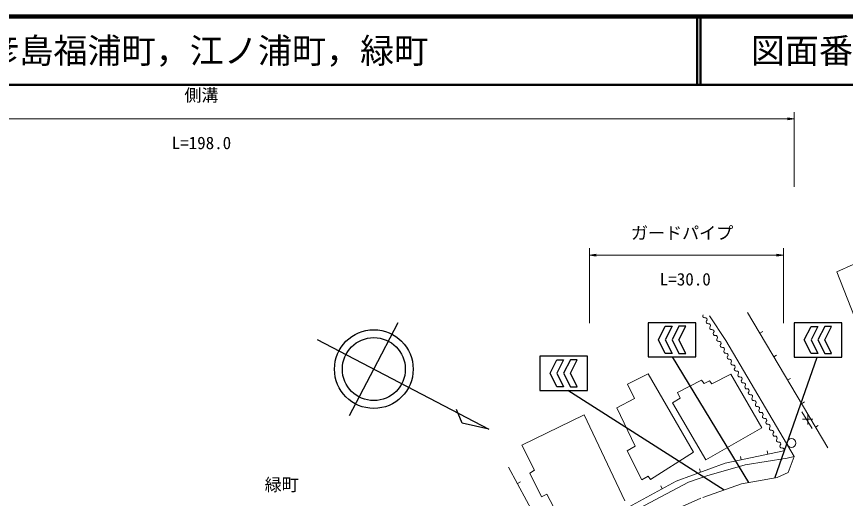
# Model space of a CAD drawing. Units: millimetres, scale not verified. Extents: x 40000 to 680000, y 20000 to 380000.
# Drawn here: x 408878 to 530496, y 309310 to 380000 of the extents above; entities that cross this region are included whole.
import ezdxf
from ezdxf.enums import TextEntityAlignment as Align

# ---------------------------------------------------------------- set-up
doc = ezdxf.new("R2010")
doc.units = ezdxf.units.MM
doc.header["$LTSCALE"] = 1000
doc.linetypes.add('DASHED', pattern=[7.5, 6, -1.5])
doc.layers.add('M-BMK-HTXT', color=7, linetype='Continuous')
doc.layers.add('M-TTL-TXT', color=7, linetype='Continuous')
for name, color, linetype, lineweight in [('M-BMK-SRVR', 3, 'Continuous', 25), ('M-STR-HTXT', 7, 'Continuous', 13), ('M-STR-STRC', 7, 'Continuous', 25), ('M-TTL', 2, 'Continuous', 140), ('M-TTL-LINE', 7, 'Continuous', 50), ('M-WORK', 1, 'Continuous', 13)]:
    doc.layers.add(name, color=color, linetype=linetype, lineweight=lineweight)
doc.styles.add('ＭＳ ゴシック', font='')
doc.styles.get('ＭＳ ゴシック').set_extended_font_data('MS Gothic')

# ---------------------------------------------------------------- blocks, each defined once
blk = doc.blocks.new('plus')
at = {"color": 0, "linetype": 'Continuous', "lineweight": -2}
for p, q in [((-1.25, 0), (1.25, 0)), ((0, -1.25), (0, 1.25))]:
    blk.add_line(p, q, dxfattribs=at)
blk = doc.blocks.new('open_arrow')
at = {"color": 0, "linetype": 'Continuous', "lineweight": -2}
blk.add_lwpolyline([(7.5, 1.25), (0, 0), (7.5, -1.25)], dxfattribs=at)

msp = doc.modelspace()

# ---------------------------------------------------------------- linework, layer by layer
at = {"layer": 'M-BMK-SRVR'}
for p, q in [((461297, 328282), (464865, 335105)), ((457729, 321458), (461297, 328282))]:
    msp.add_line(p, q, dxfattribs=at)
msp.add_lwpolyline([(453000, 332620), (478176, 319456), (474243, 320373), (473406, 322350)], dxfattribs=at)
for radius in [5775, 4620]:
    msp.add_circle((461297, 328282), radius, dxfattribs=at)
at = {"layer": 'M-STR-HTXT'}
for p, q in [((350135, 365000), (522972, 365000)), ((522972, 355000), (522972, 366000)), ((492927, 335000), (492927, 346000)), ((521389, 335000), (521389, 346000)), ((492927, 345000), (521389, 345000))]:
    msp.add_line(p, q, dxfattribs=at)
at = {"layer": 'M-STR-STRC'}
for p, q in [((501558, 335089), (501558, 330089)), ((508558, 335089), (501558, 335089)), ((503058, 332589), (504058, 334589)), ((504058, 334589), (505058, 334589)), ((505058, 334589), (504058, 332589)), ((506058, 334589), (505058, 332589)), ((506058, 332589), (507058, 334589)), ((507058, 334589), (506058, 334589)), ((508558, 330089), (508558, 335089)), ((522966, 335053), (522966, 330053)), ((529966, 335053), (522966, 335053)), ((524466, 332553), (525466, 334553)), ((525466, 334553), (526466, 334553)), ((526466, 334553), (525466, 332553)), ((527466, 334553), (526466, 332553)), ((527466, 332553), (528466, 334553)), ((528466, 334553), (527466, 334553)), ((529966, 330053), (529966, 335053)), ((504058, 330589), (503058, 332589)), ((504058, 332589), (505058, 330589)), ((505058, 332589), (506058, 330589)), ((507058, 330589), (506058, 332589)), ((525466, 330553), (524466, 332553)), ((525466, 332553), (526466, 330553)), ((526466, 332553), (527466, 330553)), ((528466, 330553), (527466, 332553)), ((485653, 330163), (485653, 325163)), ((492653, 330163), (485653, 330163)), ((487153, 327663), (488153, 329663)), ((488153, 329663), (489153, 329663)), ((489153, 329663), (488153, 327663)), ((490153, 329663), (489153, 327663)), ((490153, 327663), (491153, 329663)), ((491153, 329663), (490153, 329663)), ((492653, 325163), (492653, 330163)), ((501558, 330089), (508558, 330089)), ((505058, 330589), (504058, 330589)), ((516344, 311629), (505146, 330089)), ((506058, 330589), (507058, 330589)), ((520136, 312304), (526370, 330053)), ((522966, 330053), (529966, 330053)), ((526466, 330553), (525466, 330553)), ((527466, 330553), (528466, 330553)), ((488153, 325663), (487153, 327663)), ((488153, 327663), (489153, 325663)), ((489153, 327663), (490153, 325663)), ((491153, 325663), (490153, 327663)), ((485653, 325163), (492653, 325163)), ((489153, 325663), (488153, 325663)), ((512693, 310540), (489744, 325163)), ((490153, 325663), (491153, 325663))]:
    msp.add_line(p, q, dxfattribs=at)
at = {"layer": 'M-TTL'}
msp.add_line((680000, 380000), (40000, 380000), dxfattribs=at)
at = {"layer": 'M-TTL-LINE'}
for p, q in [((508747, 380000), (508747, 370000)), ((509247, 380000), (509247, 370000)), ((40000, 370000), (680000, 370000))]:
    msp.add_line(p, q, dxfattribs=at)
at = {"layer": 'M-WORK'}
for p, q in [((512965, 332481), (510542, 336108)), ((527892, 316707), (516133, 336592)), ((517941, 333536), (518371, 333790)), ((522972, 315445), (512965, 332481)), ((519977, 330092), (520407, 330347)), ((498511, 326075), (501560, 327605)), ((501560, 327605), (508221, 316097)), ((513661, 327552), (510909, 326098)), ((518227, 319672), (513661, 327552)), ((499546, 323990), (498511, 326075)), ((509392, 326661), (505858, 324832)), ((509767, 326161), (509392, 326661)), ((510549, 326567), (509767, 326161)), ((510909, 326098), (510549, 326567)), ((522013, 326649), (522443, 326904)), ((505858, 324832), (506249, 324019)), ((496975, 322600), (499546, 323990)), ((506249, 324019), (505124, 323346)), ((499668, 316988), (496975, 322600)), ((505124, 323346), (510033, 314981)), ((524049, 323206), (524479, 323461)), ((483009, 317145), (492185, 321572)), ((492185, 321572), (498143, 308954)), ((524093, 322028), (525610, 319573)), ((526084, 319763), (526515, 320018)), ((510033, 314981), (518227, 319672)), ((484854, 313434), (483009, 317145)), ((498448, 316300), (499668, 316988)), ((500622, 312032), (498448, 316300)), ((521458, 316272), (512842, 314482)), ((519108, 315784), (519006, 316273)), ((508221, 316097), (501904, 312094)), ((515192, 314970), (515090, 315459)), ((515770, 314242), (521931, 315195)), ((521931, 315195), (522972, 315445)), ((487523, 302018), (481038, 313919)), ((512842, 314482), (505665, 311843)), ((510141, 312600), (515770, 314242)), ((484166, 312996), (484854, 313434)), ((485918, 309545), (484166, 312996)), ((501560, 312594), (500622, 312032)), ((501904, 312094), (501560, 312594)), ((507487, 311699), (510141, 312600)), ((509253, 313162), (509081, 313631)), ((419129, 265203), (507487, 311699)), ((482366, 311481), (482805, 311720)), ((505665, 311843), (487523, 302018)), ((503629, 310740), (503391, 311180)), ((486689, 309931), (485918, 309545)), ((488138, 307169), (486689, 309931))]:
    msp.add_line(p, q, dxfattribs=at)
at = {"layer": 'M-WORK', "linetype": 'DASHED'}
for p, q in [((522972, 315445), (522092, 313097)), ((522092, 313097), (520503, 312370)), ((515237, 311431), (509281, 309344)), ((520503, 312370), (515237, 311431)), ((509281, 309344), (503574, 306797))]:
    msp.add_line(p, q, dxfattribs=at)
at = {"layer": 'M-WORK'}
msp.add_lwpolyline([(529224, 342565), (538069, 320014), (545154, 322793), (536431, 345763)], close=True, dxfattribs=at)
msp.add_circle((522585, 317439), 642, dxfattribs=at)
for centre, start, end in [((509823, 336078), 141.20038, 280.13168), ((509918, 335548), 321.20038, 100.13168), ((510338, 335210), 141.20038, 280.13168), ((510433, 334679), 321.20038, 100.13168), ((510853, 334341), 141.20038, 280.13168), ((510948, 333811), 321.20038, 100.13168), ((511368, 333473), 141.20038, 280.13168), ((511463, 332942), 321.20038, 100.13168), ((511883, 332604), 141.20038, 280.13168), ((511978, 332074), 321.20038, 100.13168), ((512398, 331736), 141.20038, 280.13168), ((512493, 331205), 321.20038, 100.13168), ((512913, 330867), 141.20038, 280.13168), ((513008, 330337), 321.20038, 100.13168), ((513428, 329999), 141.20038, 280.13168), ((513523, 329468), 321.20038, 100.13168), ((513943, 329130), 141.20038, 280.13168), ((514038, 328600), 321.20038, 100.13168), ((514458, 328262), 141.20038, 280.13168), ((514553, 327731), 321.20038, 100.13168), ((514973, 327393), 141.20038, 280.13168), ((515068, 326863), 321.20038, 100.13168), ((515488, 326525), 141.20038, 280.13168), ((515583, 325994), 321.20038, 100.13168), ((516003, 325656), 141.20038, 280.13168), ((516098, 325126), 321.20038, 100.13168), ((516518, 324788), 141.20038, 280.13168), ((516613, 324257), 321.20038, 100.13168), ((517033, 323919), 141.20038, 280.13168), ((517128, 323389), 321.20038, 100.13168), ((517548, 323051), 141.20038, 280.13168), ((517643, 322520), 321.20038, 100.13168), ((518063, 322182), 141.20038, 280.13168), ((518158, 321652), 321.20038, 100.13168), ((518578, 321314), 141.20038, 280.13168), ((518673, 320783), 321.20038, 100.13168), ((519093, 320445), 141.20038, 280.13168), ((519188, 319915), 321.20038, 100.13168), ((519608, 319577), 141.20038, 280.13168), ((519703, 319046), 321.20038, 100.13168), ((520123, 318708), 141.20038, 280.13168), ((520218, 318178), 321.20038, 100.13168), ((520638, 317840), 141.20038, 280.13168), ((520733, 317309), 321.20038, 100.13168), ((521153, 316971), 141.20038, 280.13168), ((521247, 316441), 321.20038, 100.13168)]:
    msp.add_arc(centre, 270, start, end, dxfattribs=at)

# ---------------------------------------------------------------- block references
at = {"layer": 'M-STR-HTXT', "xscale": 133, "yscale": 133, "rotation": 180}
for p in [(522972, 365000), (521389, 345000)]:
    msp.add_blockref('open_arrow', p, dxfattribs=at)
at = {"layer": 'M-STR-HTXT', "xscale": 133, "yscale": 133}
msp.add_blockref('open_arrow', (492927, 345000), dxfattribs=at)
at = {"layer": 'M-WORK', "xscale": 600, "yscale": 600}
msp.add_blockref('plus', (524969, 320917), dxfattribs=at)

# ---------------------------------------------------------------- texts
at = {"layer": 'M-BMK-HTXT', "style": 'ＭＳ ゴシック'}
msp.add_text('緑町', height=1833, dxfattribs=at).set_placement((445283, 309858), align=Align.BOTTOM_LEFT)
at = {"layer": 'M-STR-HTXT', "style": 'ＭＳ ゴシック'}
for s, p in [('側溝', (433500, 367000)), ('ガードパイプ', (499031, 346783))]:
    msp.add_text(s, height=1833, dxfattribs=at).set_placement(p, align=Align.BOTTOM_LEFT)
for s, p in [('L=198.0', (436000, 360000)), ('L=30.0', (507000, 340000))]:
    msp.add_text(s, height=1833, dxfattribs=at).set_placement(p, align=Align.BOTTOM_CENTER)
at = {"layer": 'M-TTL-TXT', "style": 'ＭＳ ゴシック'}
msp.add_text('下関市彦島福浦町，江ノ浦町，緑町', height=3666, dxfattribs=at).set_placement((389284, 375000), align=Align.MIDDLE_LEFT)
msp.add_text('図面番号', height=3666, dxfattribs=at).set_placement((526622, 375000), align=Align.MIDDLE_CENTER)

doc.saveas('drawing.dxf')
